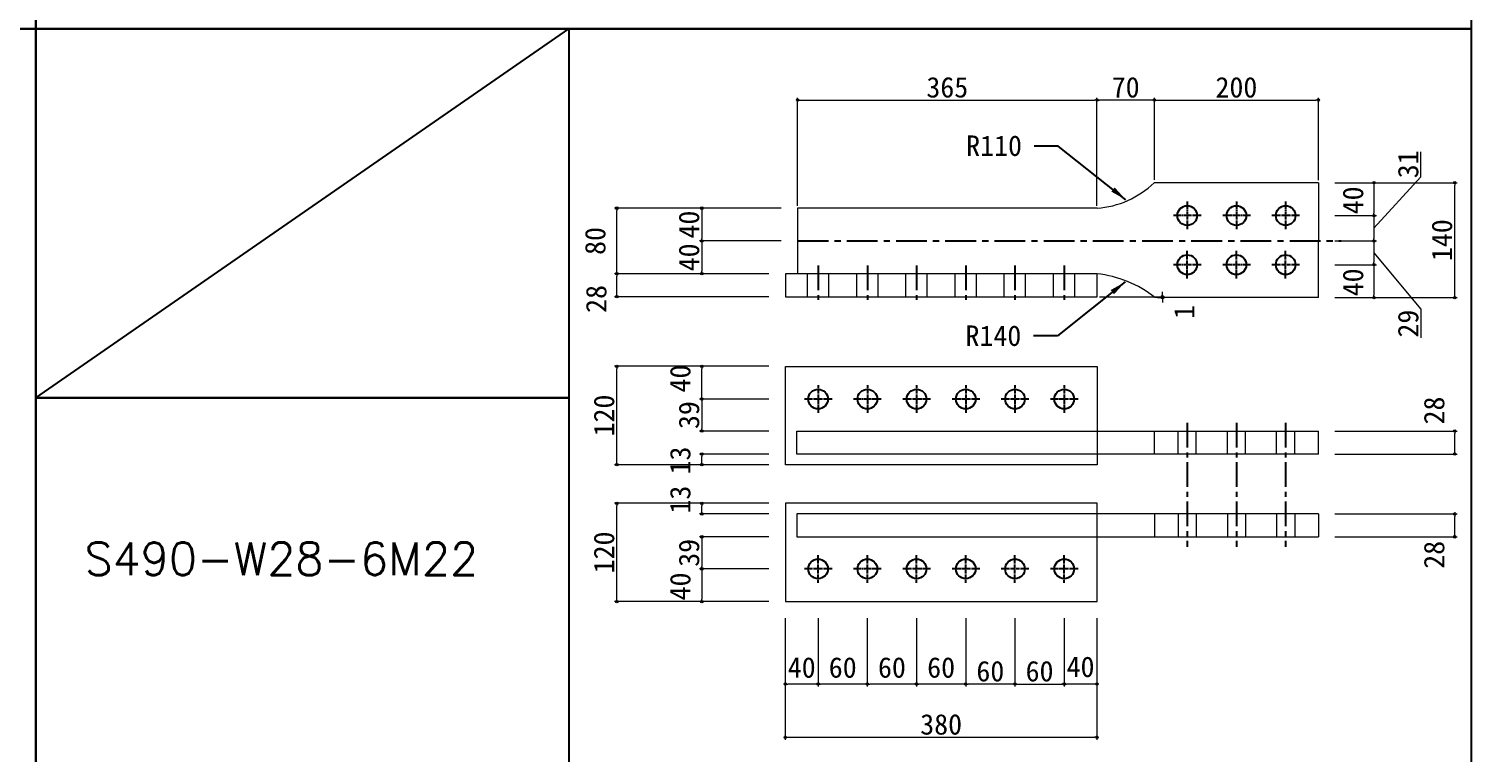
# Model space of a CAD drawing. Header units: millimetres. Extents: x 1734744 to 1747403, y -162396 to -155330.
# Drawn here: x 1744576 to 1746334, y -158574 to -157691 of the extents above; entities that cross this region are included whole.
import ezdxf

# ---------------------------------------------------------------- set-up
doc = ezdxf.new("R2010")
doc.units = ezdxf.units.MM
doc.header["$LTSCALE"] = 3
doc.linetypes.add('CENTER', pattern=[2, 1.25, -0.25, 0.25, -0.25])
doc.layers.get('DEFPOINTS').update_dxf_attribs({"color": 250})
doc.layers.add('01', color=7, linetype='Continuous')
doc.styles.add('KANJI', font='txt.shx', dxfattribs={"bigfont": 'extfont2.shx'})
doc.styles.get("Standard").update_dxf_attribs({"font": ''})
doc.styles.get('Standard').set_extended_font_data('MS Gothic')
doc.dimstyles.new('コピー ～ 一般寸法-小さめ', dxfattribs={"dimtxt": 25, "dimasz": 3, "dimexe": 3, "dimexo": 3, "dimgap": 3, "dimtad": 1, "dimtxsty": 'Standard', "dimblk": 'ORIGIN', "dimcen": 0, "dimclrd": 256, "dimclre": 256, "dimclrt": 256, "dimadec": 0, "dimazin": 0, "dimtfac": 1, "dimtmove": 1, "dimatfit": 2, "dimfxl": 0, "dimtolj": 2, "dimlwd": 5, "dimlwe": 5, "dimarcsym": 0})
doc.dimstyles.new('コピー(2) - Standard', dxfattribs={"dimtxt": 25, "dimasz": 20, "dimexe": 0.18, "dimexo": 0.0625, "dimgap": 15, "dimtad": 1, "dimdec": 0, "dimzin": 0, "dimdsep": 46, "dimtxsty": 'Standard', "dimblk": 'DOTSMALL', "dimcen": 0.09, "dimadec": 0, "dimazin": 0, "dimtfac": 1, "dimtdec": 0, "dimtofl": 0, "dimtmove": 0, "dimatfit": 3, "dimfxl": 0, "dimtolj": 1, "dimtzin": 0, "dimarcsym": 0})
doc.dimstyles.new('一般寸法-小さめ', dxfattribs={"dimtxt": 25, "dimasz": 3, "dimexe": 3, "dimexo": 3, "dimgap": 3, "dimtad": 1, "dimtxsty": 'Standard', "dimblk": 'ORIGIN', "dimcen": 0, "dimclrd": 256, "dimclre": 256, "dimclrt": 256, "dimadec": 0, "dimazin": 0, "dimtfac": 1, "dimtmove": 2, "dimatfit": 2, "dimfxl": 0, "dimtolj": 2, "dimlwd": 5, "dimlwe": 5, "dimarcsym": 0})

# ---------------------------------------------------------------- blocks, each defined once
blk = doc.blocks.new('_Origin')
at = {"color": 0, "linetype": 'ByBlock', "lineweight": -2}
blk.add_line((0, 0), (-1, 0), dxfattribs=at)
blk.add_circle((0, 0), 0.5, dxfattribs=at)
blk = doc.blocks.new('*D7882')
at = {"layer": '01', "color": 7, "lineweight": 5}
for p, q in [((1745478, -158102.5), (1745289.6, -158102.5)), ((1745292.6, -158219.5), (1745292.6, -158105.5)), ((1745478, -158222.5), (1745289.6, -158222.5))]:
    blk.add_line(p, q, dxfattribs=at)
at = {"layer": 'DEFPOINTS', "color": 0}
for p in [(1745292.6, -158102.5), (1745498, -158102.5), (1745498, -158222.5)]:
    blk.add_point(p, dxfattribs=at)
at = {"layer": '01', "color": 7, "lineweight": 5, "xscale": 3, "yscale": 3, "zscale": 3}
for p, rotation in [((1745292.6, -158102.5), 90), ((1745292.6, -158222.5), 270)]:
    blk.add_blockref('_Origin', p, dxfattribs=dict(at, rotation=rotation))
at = {"layer": '01', "color": 7, "insert": (1745277.1, -158162.5), "char_height": 25, "attachment_point": 5, "rotation": 90}
blk.add_mtext('\\A2;120', dxfattribs=at)
blk = doc.blocks.new('*D7598')
at = {"layer": '01', "color": 7, "lineweight": 5}
for p, q in [((1746168, -158282.5), (1746317.2, -158282.5)), ((1746314.2, -158307.5), (1746314.2, -158285.5)), ((1746168, -158310.5), (1746317.2, -158310.5))]:
    blk.add_line(p, q, dxfattribs=at)
at = {"layer": 'DEFPOINTS', "color": 0}
for p in [(1746148, -158282.5), (1746314.2, -158282.5), (1746148, -158310.5)]:
    blk.add_point(p, dxfattribs=at)
at = {"layer": '01', "color": 7, "lineweight": 5, "xscale": 3, "yscale": 3, "zscale": 3}
for p, rotation in [((1746314.2, -158282.5), 90), ((1746314.2, -158310.5), 270)]:
    blk.add_blockref('_Origin', p, dxfattribs=dict(at, rotation=rotation))
at = {"layer": '01', "color": 7, "insert": (1746289.2, -158332.4), "char_height": 25, "attachment_point": 5, "rotation": 90}
blk.add_mtext('\\A2;28', dxfattribs=at)
blk = doc.blocks.new('*D7883')
at = {"layer": '01', "color": 7, "lineweight": 5}
for p, q in [((1746168, -158181.5), (1746317.2, -158181.5)), ((1746314.2, -158206.5), (1746314.2, -158184.5)), ((1746168, -158209.5), (1746317.2, -158209.5))]:
    blk.add_line(p, q, dxfattribs=at)
at = {"layer": 'DEFPOINTS', "color": 0}
for p in [(1746148, -158181.5), (1746314.2, -158181.5), (1746148, -158209.5)]:
    blk.add_point(p, dxfattribs=at)
at = {"layer": '01', "color": 7, "lineweight": 5, "xscale": 3, "yscale": 3, "zscale": 3}
for p, rotation in [((1746314.2, -158181.5), 90), ((1746314.2, -158209.5), 270)]:
    blk.add_blockref('_Origin', p, dxfattribs=dict(at, rotation=rotation))
at = {"layer": '01', "color": 7, "insert": (1746289.2, -158156.4), "char_height": 25, "attachment_point": 5, "rotation": 90}
blk.add_mtext('\\A2;28', dxfattribs=at)
blk = doc.blocks.new('*D7599')
at = {"layer": '01', "color": 7, "lineweight": 5}
for p, q in [((1746168, -157878.6), (1746317.2, -157878.6)), ((1746314.2, -158015.6), (1746314.2, -157881.6)), ((1746168, -158018.6), (1746317.2, -158018.6))]:
    blk.add_line(p, q, dxfattribs=at)
at = {"layer": 'DEFPOINTS', "color": 0}
for p in [(1746148, -157878.6), (1746314.2, -157878.6), (1746148, -158018.6)]:
    blk.add_point(p, dxfattribs=at)
at = {"layer": '01', "color": 7, "lineweight": 5, "xscale": 3, "yscale": 3, "zscale": 3}
for p, rotation in [((1746314.2, -157878.6), 90), ((1746314.2, -158018.6), 270)]:
    blk.add_blockref('_Origin', p, dxfattribs=dict(at, rotation=rotation))
at = {"layer": '01', "color": 7, "insert": (1746298.7, -157948.6), "char_height": 25, "attachment_point": 5, "rotation": 90}
blk.add_mtext('\\A2;140', dxfattribs=at)
blk = doc.blocks.new('*D7600')
at = {"layer": '01', "color": 7, "lineweight": 5}
for p, q in [((1745478, -158102.5), (1745393.2, -158102.5)), ((1745396.2, -158139.5), (1745396.2, -158105.5)), ((1745478, -158142.5), (1745393.2, -158142.5))]:
    blk.add_line(p, q, dxfattribs=at)
at = {"layer": 'DEFPOINTS', "color": 0}
for p in [(1745396.2, -158102.5), (1745498, -158102.5), (1745498, -158142.5)]:
    blk.add_point(p, dxfattribs=at)
at = {"layer": '01', "color": 7, "lineweight": 5, "xscale": 3, "yscale": 3, "zscale": 3}
for p, rotation in [((1745396.2, -158102.5), 90), ((1745396.2, -158142.5), 270)]:
    blk.add_blockref('_Origin', p, dxfattribs=dict(at, rotation=rotation))
at = {"layer": '01', "color": 7, "insert": (1745370, -158117.4), "char_height": 25, "attachment_point": 5, "rotation": 90}
blk.add_mtext('\\A2;40', dxfattribs=at)
blk = doc.blocks.new('*D7601')
at = {"layer": '01', "color": 7, "lineweight": 5}
for p, q in [((1745478, -158209.5), (1745393.2, -158209.5)), ((1745396.2, -158219.5), (1745396.2, -158212.5)), ((1745478, -158222.5), (1745393.2, -158222.5))]:
    blk.add_line(p, q, dxfattribs=at)
at = {"layer": 'DEFPOINTS', "color": 0}
for p in [(1745396.2, -158209.5), (1745498, -158209.5), (1745498, -158222.5)]:
    blk.add_point(p, dxfattribs=at)
at = {"layer": '01', "color": 7, "lineweight": 5, "xscale": 3, "yscale": 3, "zscale": 3}
for p, rotation in [((1745396.2, -158209.5), 90), ((1745396.2, -158222.5), 270)]:
    blk.add_blockref('_Origin', p, dxfattribs=dict(at, rotation=rotation))
at = {"layer": '01', "color": 7, "insert": (1745370, -158217.4), "char_height": 25, "attachment_point": 5, "rotation": 90}
blk.add_mtext('\\A2;13', dxfattribs=at)
blk = doc.blocks.new('*D7602')
at = {"layer": '01', "color": 7, "lineweight": 5}
for p, q in [((1745493, -157909.6), (1745289.6, -157909.6)), ((1745292.6, -157986.6), (1745292.6, -157912.6)), ((1745478, -157989.6), (1745289.6, -157989.6))]:
    blk.add_line(p, q, dxfattribs=at)
at = {"layer": 'DEFPOINTS', "color": 0}
for p in [(1745292.6, -157909.6), (1745513, -157909.6), (1745498, -157989.6)]:
    blk.add_point(p, dxfattribs=at)
at = {"layer": '01', "color": 7, "lineweight": 5, "xscale": 3, "yscale": 3, "zscale": 3}
for p, rotation in [((1745292.6, -157909.6), 90), ((1745292.6, -157989.6), 270)]:
    blk.add_blockref('_Origin', p, dxfattribs=dict(at, rotation=rotation))
at = {"layer": '01', "color": 7, "insert": (1745266.4, -157949.6), "char_height": 25, "attachment_point": 5, "rotation": 90}
blk.add_mtext('\\A2;80', dxfattribs=at)
blk = doc.blocks.new('*D7884')
at = {"layer": '01', "color": 7, "lineweight": 5}
for p, q in [((1745478, -157989.6), (1745289.6, -157989.6)), ((1745292.6, -158014.6), (1745292.6, -157992.6)), ((1745478, -158017.6), (1745289.6, -158017.6))]:
    blk.add_line(p, q, dxfattribs=at)
at = {"layer": 'DEFPOINTS', "color": 0}
for p in [(1745292.6, -157989.6), (1745498, -157989.6), (1745498, -158017.6)]:
    blk.add_point(p, dxfattribs=at)
at = {"layer": '01', "color": 7, "lineweight": 5, "xscale": 3, "yscale": 3, "zscale": 3}
for p, rotation in [((1745292.6, -157989.6), 90), ((1745292.6, -158017.6), 270)]:
    blk.add_blockref('_Origin', p, dxfattribs=dict(at, rotation=rotation))
at = {"layer": '01', "color": 7, "insert": (1745267.6, -158020.3), "char_height": 25, "attachment_point": 5, "rotation": 90}
blk.add_mtext('\\A2;28', dxfattribs=at)
blk = doc.blocks.new('*D7603')
at = {"layer": '01', "color": 7, "lineweight": 5}
for p, q in [((1745513, -157906.6), (1745513, -157774.8)), ((1745878, -157906.6), (1745878, -157774.8)), ((1745516, -157777.8), (1745875, -157777.8))]:
    blk.add_line(p, q, dxfattribs=at)
at = {"layer": 'DEFPOINTS', "color": 0}
for p in [(1745878, -157777.8), (1745513, -157909.6), (1745878, -157909.6)]:
    blk.add_point(p, dxfattribs=at)
at = {"layer": '01', "color": 7, "lineweight": 5, "xscale": 3, "yscale": 3, "zscale": 3, "rotation": 180}
blk.add_blockref('_Origin', (1745513, -157777.8), dxfattribs=at)
at = {"layer": '01', "color": 7, "lineweight": 5, "xscale": 3, "yscale": 3, "zscale": 3}
blk.add_blockref('_Origin', (1745878, -157777.8), dxfattribs=at)
at = {"layer": '01', "color": 7, "insert": (1745695.5, -157762.3), "char_height": 25, "attachment_point": 5}
blk.add_mtext('\\A2;365', dxfattribs=at)
blk = doc.blocks.new('*D7604')
at = {"layer": '01', "color": 7, "lineweight": 5}
for p, q in [((1745878, -157906.6), (1745878, -157774.8)), ((1745948, -157875.1), (1745948, -157774.8)), ((1745945, -157777.8), (1745881, -157777.8))]:
    blk.add_line(p, q, dxfattribs=at)
at = {"layer": 'DEFPOINTS', "color": 0}
for p in [(1745878, -157777.8), (1745948, -157878.1), (1745878, -157909.6)]:
    blk.add_point(p, dxfattribs=at)
at = {"layer": '01', "color": 7, "lineweight": 5, "xscale": 3, "yscale": 3, "zscale": 3, "rotation": 180}
blk.add_blockref('_Origin', (1745878, -157777.8), dxfattribs=at)
at = {"layer": '01', "color": 7, "lineweight": 5, "xscale": 3, "yscale": 3, "zscale": 3}
blk.add_blockref('_Origin', (1745948, -157777.8), dxfattribs=at)
at = {"layer": '01', "color": 7, "insert": (1745913, -157762.3), "char_height": 25, "attachment_point": 5}
blk.add_mtext('\\A2;70', dxfattribs=at)
blk = doc.blocks.new('*D7885')
at = {"layer": '01', "color": 7, "lineweight": 5}
for p, q in [((1745948, -157875.1), (1745948, -157774.8)), ((1746148, -157875.6), (1746148, -157774.8)), ((1745951, -157777.8), (1746145, -157777.8))]:
    blk.add_line(p, q, dxfattribs=at)
at = {"layer": 'DEFPOINTS', "color": 0}
for p in [(1746148, -157777.8), (1745948, -157878.1), (1746148, -157878.6)]:
    blk.add_point(p, dxfattribs=at)
at = {"layer": '01', "color": 7, "lineweight": 5, "xscale": 3, "yscale": 3, "zscale": 3, "rotation": 180}
blk.add_blockref('_Origin', (1745948, -157777.8), dxfattribs=at)
at = {"layer": '01', "color": 7, "lineweight": 5, "xscale": 3, "yscale": 3, "zscale": 3}
blk.add_blockref('_Origin', (1746148, -157777.8), dxfattribs=at)
at = {"layer": '01', "color": 7, "insert": (1746048, -157762.3), "char_height": 25, "attachment_point": 5}
blk.add_mtext('\\A2;200', dxfattribs=at)
blk = doc.blocks.new('*D7605')
at = {"layer": '01', "color": 7, "lineweight": 5}
for p, q in [((1746168, -157878.6), (1746218.7, -157878.6)), ((1746215.7, -157881.6), (1746215.7, -157915.6)), ((1746168, -157918.6), (1746218.7, -157918.6))]:
    blk.add_line(p, q, dxfattribs=at)
at = {"layer": 'DEFPOINTS', "color": 0}
for p in [(1746148, -157878.6), (1746148, -157918.6), (1746215.7, -157918.6)]:
    blk.add_point(p, dxfattribs=at)
at = {"layer": '01', "color": 7, "lineweight": 5, "xscale": 3, "yscale": 3, "zscale": 3}
for p, rotation in [((1746215.7, -157878.6), 90), ((1746215.7, -157918.6), 270)]:
    blk.add_blockref('_Origin', p, dxfattribs=dict(at, rotation=rotation))
at = {"layer": '01', "color": 7, "insert": (1746190.3, -157900.1), "char_height": 25, "attachment_point": 5, "rotation": 90}
blk.add_mtext('\\A2;40', dxfattribs=at)
blk = doc.blocks.new('*D7606')
at = {"layer": '01', "color": 7, "lineweight": 5}
for p, q in [((1746273, -157871.5), (1746273, -157840.7)), ((1746215.7, -157934.1), (1746273, -157871.5)), ((1746168, -157918.6), (1746218.7, -157918.6)), ((1746215.7, -157921.6), (1746215.7, -157946.6)), ((1746168, -157949.6), (1746218.7, -157949.6))]:
    blk.add_line(p, q, dxfattribs=at)
at = {"layer": 'DEFPOINTS', "color": 0}
for p in [(1746148, -157918.6), (1746148, -157949.6), (1746215.7, -157949.6)]:
    blk.add_point(p, dxfattribs=at)
at = {"layer": '01', "color": 7, "lineweight": 5, "xscale": 3, "yscale": 3, "zscale": 3}
for p, rotation in [((1746215.7, -157918.6), 90), ((1746215.7, -157949.6), 270)]:
    blk.add_blockref('_Origin', p, dxfattribs=dict(at, rotation=rotation))
at = {"layer": '01', "color": 7, "insert": (1746257.5, -157856.1), "char_height": 25, "attachment_point": 5, "rotation": 90}
blk.add_mtext('\\A2;31', dxfattribs=at)
blk = doc.blocks.new('*D7607')
at = {"layer": '01', "color": 7, "lineweight": 5}
for p, q in [((1746168, -157949.6), (1746218.7, -157949.6)), ((1746215.7, -157952.6), (1746215.7, -157975.6)), ((1746215.7, -157964.1), (1746273, -158032.9)), ((1746168, -157978.6), (1746218.7, -157978.6)), ((1746273, -158032.9), (1746273, -158067.9))]:
    blk.add_line(p, q, dxfattribs=at)
at = {"layer": 'DEFPOINTS', "color": 0}
for p in [(1746148, -157949.6), (1746148, -157978.6), (1746215.7, -157978.6)]:
    blk.add_point(p, dxfattribs=at)
at = {"layer": '01', "color": 7, "lineweight": 5, "xscale": 3, "yscale": 3, "zscale": 3}
for p, rotation in [((1746215.7, -157949.6), 90), ((1746215.7, -157978.6), 270)]:
    blk.add_blockref('_Origin', p, dxfattribs=dict(at, rotation=rotation))
at = {"layer": '01', "color": 7, "insert": (1746257.5, -158050.4), "char_height": 25, "attachment_point": 5, "rotation": 90}
blk.add_mtext('\\A2;29', dxfattribs=at)
blk = doc.blocks.new('*D7608')
at = {"layer": '01', "color": 7, "lineweight": 5}
for p, q in [((1746168, -157978.6), (1746218.7, -157978.6)), ((1746215.7, -157981.6), (1746215.7, -158015.6)), ((1746168, -158018.6), (1746218.7, -158018.6))]:
    blk.add_line(p, q, dxfattribs=at)
at = {"layer": 'DEFPOINTS', "color": 0}
for p in [(1746148, -157978.6), (1746148, -158018.6), (1746215.7, -158018.6)]:
    blk.add_point(p, dxfattribs=at)
at = {"layer": '01', "color": 7, "lineweight": 5, "xscale": 3, "yscale": 3, "zscale": 3}
for p, rotation in [((1746215.7, -157978.6), 90), ((1746215.7, -158018.6), 270)]:
    blk.add_blockref('_Origin', p, dxfattribs=dict(at, rotation=rotation))
at = {"layer": '01', "color": 7, "insert": (1746190.3, -158000.1), "char_height": 25, "attachment_point": 5, "rotation": 90}
blk.add_mtext('\\A2;40', dxfattribs=at)
blk = doc.blocks.new('*D7886')
at = {"layer": '01', "color": 7, "lineweight": 5}
for p, q in [((1745478, -158269.5), (1745289.6, -158269.5)), ((1745292.6, -158386.5), (1745292.6, -158272.5)), ((1745478, -158389.5), (1745289.6, -158389.5))]:
    blk.add_line(p, q, dxfattribs=at)
at = {"layer": 'DEFPOINTS', "color": 0}
for p in [(1745292.6, -158269.5), (1745498, -158269.5), (1745498, -158389.5)]:
    blk.add_point(p, dxfattribs=at)
at = {"layer": '01', "color": 7, "lineweight": 5, "xscale": 3, "yscale": 3, "zscale": 3}
for p, rotation in [((1745292.6, -158269.5), 90), ((1745292.6, -158389.5), 270)]:
    blk.add_blockref('_Origin', p, dxfattribs=dict(at, rotation=rotation))
at = {"layer": '01', "color": 7, "insert": (1745277.1, -158329.5), "char_height": 25, "attachment_point": 5, "rotation": 90}
blk.add_mtext('\\A2;120', dxfattribs=at)
blk = doc.blocks.new('*D7609')
at = {"layer": '01', "color": 7, "lineweight": 5}
for p, q in [((1745478, -158269.5), (1745393.2, -158269.5)), ((1745478, -158282.5), (1745393.2, -158282.5)), ((1745396.2, -158279.5), (1745396.2, -158272.5))]:
    blk.add_line(p, q, dxfattribs=at)
at = {"layer": 'DEFPOINTS', "color": 0}
for p in [(1745396.2, -158269.5), (1745498, -158269.5), (1745498, -158282.5)]:
    blk.add_point(p, dxfattribs=at)
at = {"layer": '01', "color": 7, "lineweight": 5, "xscale": 3, "yscale": 3, "zscale": 3}
for p, rotation in [((1745396.2, -158269.5), 90), ((1745396.2, -158282.5), 270)]:
    blk.add_blockref('_Origin', p, dxfattribs=dict(at, rotation=rotation))
at = {"layer": '01', "color": 7, "insert": (1745370, -158265.1), "char_height": 25, "attachment_point": 5, "rotation": 90}
blk.add_mtext('\\A2;13', dxfattribs=at)
blk = doc.blocks.new('*D7610')
at = {"layer": '01', "color": 7, "lineweight": 5}
for p, q in [((1745478, -158349.5), (1745393.2, -158349.5)), ((1745396.2, -158352.5), (1745396.2, -158386.5)), ((1745478, -158389.5), (1745393.2, -158389.5))]:
    blk.add_line(p, q, dxfattribs=at)
at = {"layer": 'DEFPOINTS', "color": 0}
for p in [(1745498, -158349.5), (1745396.2, -158389.5), (1745498, -158389.5)]:
    blk.add_point(p, dxfattribs=at)
at = {"layer": '01', "color": 7, "lineweight": 5, "xscale": 3, "yscale": 3, "zscale": 3}
for p, rotation in [((1745396.2, -158349.5), 90), ((1745396.2, -158389.5), 270)]:
    blk.add_blockref('_Origin', p, dxfattribs=dict(at, rotation=rotation))
at = {"layer": '01', "color": 7, "insert": (1745370, -158371), "char_height": 25, "attachment_point": 5, "rotation": 90}
blk.add_mtext('\\A2;40', dxfattribs=at)
blk = doc.blocks.new('*D7887')
at = {"layer": '01', "color": 7, "lineweight": 5}
for p, q in [((1745498, -158409.5), (1745498, -158557.9)), ((1745878, -158409.5), (1745878, -158557.9)), ((1745501, -158554.9), (1745875, -158554.9))]:
    blk.add_line(p, q, dxfattribs=at)
at = {"layer": 'DEFPOINTS', "color": 0}
for p in [(1745498, -158389.5), (1745878, -158389.5), (1745878, -158554.9)]:
    blk.add_point(p, dxfattribs=at)
at = {"layer": '01', "color": 7, "lineweight": 5, "xscale": 3, "yscale": 3, "zscale": 3, "rotation": 180}
blk.add_blockref('_Origin', (1745498, -158554.9), dxfattribs=at)
at = {"layer": '01', "color": 7, "lineweight": 5, "xscale": 3, "yscale": 3, "zscale": 3}
blk.add_blockref('_Origin', (1745878, -158554.9), dxfattribs=at)
at = {"layer": '01', "color": 7, "insert": (1745688, -158539.4), "char_height": 25, "attachment_point": 5}
blk.add_mtext('\\A2;380', dxfattribs=at)
blk = doc.blocks.new('*D7611')
at = {"layer": '01', "color": 7, "lineweight": 5}
for p, q in [((1745598, -158409.5), (1745598, -158493)), ((1745658, -158409.5), (1745658, -158493)), ((1745655, -158490), (1745601, -158490))]:
    blk.add_line(p, q, dxfattribs=at)
at = {"layer": 'DEFPOINTS', "color": 0}
for p in [(1745598, -158389.5), (1745658, -158389.5), (1745598, -158490)]:
    blk.add_point(p, dxfattribs=at)
at = {"layer": '01', "color": 7, "lineweight": 5, "xscale": 3, "yscale": 3, "zscale": 3, "rotation": 180}
blk.add_blockref('_Origin', (1745598, -158490), dxfattribs=at)
at = {"layer": '01', "color": 7, "lineweight": 5, "xscale": 3, "yscale": 3, "zscale": 3}
blk.add_blockref('_Origin', (1745658, -158490), dxfattribs=at)
at = {"layer": '01', "color": 7, "insert": (1745628, -158470), "char_height": 25, "attachment_point": 5}
blk.add_mtext('\\A2;60', dxfattribs=at)
blk = doc.blocks.new('*D7612')
at = {"layer": '01', "color": 7, "lineweight": 5}
for p, q in [((1745498, -158409.5), (1745498, -158493)), ((1745538, -158409.5), (1745538, -158493)), ((1745535, -158490), (1745501, -158490))]:
    blk.add_line(p, q, dxfattribs=at)
at = {"layer": 'DEFPOINTS', "color": 0}
for p in [(1745498, -158389.5), (1745538, -158389.5), (1745498, -158490)]:
    blk.add_point(p, dxfattribs=at)
at = {"layer": '01', "color": 7, "lineweight": 5, "xscale": 3, "yscale": 3, "zscale": 3, "rotation": 180}
blk.add_blockref('_Origin', (1745498, -158490), dxfattribs=at)
at = {"layer": '01', "color": 7, "lineweight": 5, "xscale": 3, "yscale": 3, "zscale": 3}
blk.add_blockref('_Origin', (1745538, -158490), dxfattribs=at)
at = {"layer": '01', "color": 7, "insert": (1745518, -158470), "char_height": 25, "attachment_point": 5}
blk.add_mtext('\\A2;40', dxfattribs=at)
blk = doc.blocks.new('*D7613')
at = {"layer": '01', "color": 7, "lineweight": 5}
for p, q in [((1745718, -158409.5), (1745718, -158493)), ((1745778, -158409.5), (1745778, -158493)), ((1745775, -158490), (1745721, -158490))]:
    blk.add_line(p, q, dxfattribs=at)
at = {"layer": 'DEFPOINTS', "color": 0}
for p in [(1745718, -158389.5), (1745778, -158389.5), (1745718, -158490)]:
    blk.add_point(p, dxfattribs=at)
at = {"layer": '01', "color": 7, "lineweight": 5, "xscale": 3, "yscale": 3, "zscale": 3, "rotation": 180}
blk.add_blockref('_Origin', (1745718, -158490), dxfattribs=at)
at = {"layer": '01', "color": 7, "lineweight": 5, "xscale": 3, "yscale": 3, "zscale": 3}
blk.add_blockref('_Origin', (1745778, -158490), dxfattribs=at)
at = {"layer": '01', "color": 7, "insert": (1745748, -158474.5), "char_height": 25, "attachment_point": 5}
blk.add_mtext('\\A2;60', dxfattribs=at)
blk = doc.blocks.new('*D7614')
at = {"layer": '01', "color": 7, "lineweight": 5}
for p, q in [((1745778, -158409.5), (1745778, -158493)), ((1745838, -158409.5), (1745838, -158493)), ((1745781, -158490), (1745835, -158490))]:
    blk.add_line(p, q, dxfattribs=at)
at = {"layer": 'DEFPOINTS', "color": 0}
for p in [(1745778, -158389.5), (1745838, -158389.5), (1745838, -158490)]:
    blk.add_point(p, dxfattribs=at)
at = {"layer": '01', "color": 7, "lineweight": 5, "xscale": 3, "yscale": 3, "zscale": 3, "rotation": 180}
blk.add_blockref('_Origin', (1745778, -158490), dxfattribs=at)
at = {"layer": '01', "color": 7, "lineweight": 5, "xscale": 3, "yscale": 3, "zscale": 3}
blk.add_blockref('_Origin', (1745838, -158490), dxfattribs=at)
at = {"layer": '01', "color": 7, "insert": (1745808, -158474.5), "char_height": 25, "attachment_point": 5}
blk.add_mtext('\\A2;60', dxfattribs=at)
blk = doc.blocks.new('*D7615')
at = {"layer": '01', "color": 7, "lineweight": 5}
for p, q in [((1745838, -158409.5), (1745838, -158493)), ((1745878, -158409.5), (1745878, -158493)), ((1745875, -158490), (1745841, -158490))]:
    blk.add_line(p, q, dxfattribs=at)
at = {"layer": 'DEFPOINTS', "color": 0}
for p in [(1745838, -158389.5), (1745878, -158389.5), (1745838, -158490)]:
    blk.add_point(p, dxfattribs=at)
at = {"layer": '01', "color": 7, "lineweight": 5, "xscale": 3, "yscale": 3, "zscale": 3, "rotation": 180}
blk.add_blockref('_Origin', (1745838, -158490), dxfattribs=at)
at = {"layer": '01', "color": 7, "lineweight": 5, "xscale": 3, "yscale": 3, "zscale": 3}
blk.add_blockref('_Origin', (1745878, -158490), dxfattribs=at)
at = {"layer": '01', "color": 7, "insert": (1745858, -158469.2), "char_height": 25, "attachment_point": 5}
blk.add_mtext('\\A2;40', dxfattribs=at)
blk = doc.blocks.new('_DotSmall')
at = {"color": 0, "linetype": 'ByBlock', "const_width": 0.5}
blk.add_lwpolyline([(-0.0625, 0, 1), (0.0625, 0, 1)], format="xyb", close=True, dxfattribs=at)
blk = doc.blocks.new('*D7888')
at = {"layer": '01', "color": 7, "lineweight": 5}
for p, q in [((1745881, -158017.6), (1745960.7, -158017.6)), ((1745951.7, -158018.6), (1745960.7, -158018.6)), ((1745957.7, -158014.6), (1745957.7, -158011.6)), ((1745957.7, -158017.6), (1745957.7, -158018.6)), ((1745957.7, -158021.6), (1745957.7, -158024.6))]:
    blk.add_line(p, q, dxfattribs=at)
at = {"layer": 'DEFPOINTS', "color": 0}
for p in [(1745878, -158017.6), (1745948.7, -158018.6), (1745957.7, -158018.6)]:
    blk.add_point(p, dxfattribs=at)
at = {"layer": '01', "color": 7, "lineweight": 5, "xscale": 3, "yscale": 3, "zscale": 3}
for p, rotation in [((1745957.7, -158017.6), 270), ((1745957.7, -158018.6), 90)]:
    blk.add_blockref('_Origin', p, dxfattribs=dict(at, rotation=rotation))
at = {"layer": '01', "color": 7, "insert": (1745984.4, -158036.1), "char_height": 25, "attachment_point": 5, "rotation": 90}
blk.add_mtext('\\A2;1', dxfattribs=at)
blk = doc.blocks.new('*D7616')
at = {"layer": '01', "color": 7, "lineweight": 5}
for p, q in [((1745478, -158142.5), (1745393.2, -158142.5)), ((1745396.2, -158145.5), (1745396.2, -158178.5)), ((1745478, -158181.5), (1745393.2, -158181.5))]:
    blk.add_line(p, q, dxfattribs=at)
at = {"layer": 'DEFPOINTS', "color": 0}
for p in [(1745498, -158142.5), (1745396.2, -158181.5), (1745498, -158181.5)]:
    blk.add_point(p, dxfattribs=at)
at = {"layer": '01', "color": 7, "lineweight": 5, "xscale": 3, "yscale": 3, "zscale": 3}
for p, rotation in [((1745396.2, -158142.5), 90), ((1745396.2, -158181.5), 270)]:
    blk.add_blockref('_Origin', p, dxfattribs=dict(at, rotation=rotation))
at = {"layer": '01', "color": 7, "insert": (1745380.7, -158162), "char_height": 25, "attachment_point": 5, "rotation": 90}
blk.add_mtext('\\A2;39', dxfattribs=at)
blk = doc.blocks.new('*D7617')
at = {"layer": '01', "color": 7, "lineweight": 5}
for p, q in [((1745478, -158310.5), (1745393.2, -158310.5)), ((1745396.2, -158313.5), (1745396.2, -158346.5)), ((1745478, -158349.5), (1745393.2, -158349.5))]:
    blk.add_line(p, q, dxfattribs=at)
at = {"layer": 'DEFPOINTS', "color": 0}
for p in [(1745498, -158310.5), (1745396.2, -158349.5), (1745498, -158349.5)]:
    blk.add_point(p, dxfattribs=at)
at = {"layer": '01', "color": 7, "lineweight": 5, "xscale": 3, "yscale": 3, "zscale": 3}
for p, rotation in [((1745396.2, -158310.5), 90), ((1745396.2, -158349.5), 270)]:
    blk.add_blockref('_Origin', p, dxfattribs=dict(at, rotation=rotation))
at = {"layer": '01', "color": 7, "insert": (1745380.7, -158330), "char_height": 25, "attachment_point": 5, "rotation": 90}
blk.add_mtext('\\A2;39', dxfattribs=at)
blk = doc.blocks.new('*D7557')
at = {"layer": '01', "color": 7, "lineweight": 5}
for p, q in [((1745538, -158409.5), (1745538, -158493)), ((1745598, -158409.5), (1745598, -158493)), ((1745595, -158490), (1745541, -158490))]:
    blk.add_line(p, q, dxfattribs=at)
at = {"layer": 'DEFPOINTS', "color": 0}
for p in [(1745538, -158389.5), (1745598, -158389.5), (1745538, -158490)]:
    blk.add_point(p, dxfattribs=at)
at = {"layer": '01', "color": 7, "lineweight": 5, "xscale": 3, "yscale": 3, "zscale": 3, "rotation": 180}
blk.add_blockref('_Origin', (1745538, -158490), dxfattribs=at)
at = {"layer": '01', "color": 7, "lineweight": 5, "xscale": 3, "yscale": 3, "zscale": 3}
blk.add_blockref('_Origin', (1745598, -158490), dxfattribs=at)
at = {"layer": '01', "color": 7, "insert": (1745568, -158470), "char_height": 25, "attachment_point": 5}
blk.add_mtext('\\A2;60', dxfattribs=at)
blk = doc.blocks.new('*D7558')
at = {"layer": '01', "color": 7, "lineweight": 5}
for p, q in [((1745658, -158409.5), (1745658, -158493)), ((1745718, -158409.5), (1745718, -158493)), ((1745715, -158490), (1745661, -158490))]:
    blk.add_line(p, q, dxfattribs=at)
at = {"layer": 'DEFPOINTS', "color": 0}
for p in [(1745658, -158389.5), (1745718, -158389.5), (1745658, -158490)]:
    blk.add_point(p, dxfattribs=at)
at = {"layer": '01', "color": 7, "lineweight": 5, "xscale": 3, "yscale": 3, "zscale": 3, "rotation": 180}
blk.add_blockref('_Origin', (1745658, -158490), dxfattribs=at)
at = {"layer": '01', "color": 7, "lineweight": 5, "xscale": 3, "yscale": 3, "zscale": 3}
blk.add_blockref('_Origin', (1745718, -158490), dxfattribs=at)
at = {"layer": '01', "color": 7, "insert": (1745688, -158470), "char_height": 25, "attachment_point": 5}
blk.add_mtext('\\A2;60', dxfattribs=at)
blk = doc.blocks.new('*D7860')
at = {"layer": '01', "color": 7, "lineweight": 5}
for p, q in [((1745493, -157909.6), (1745393.2, -157909.6)), ((1745396.2, -157912.6), (1745396.2, -157946.6)), ((1745493, -157949.6), (1745393.2, -157949.6))]:
    blk.add_line(p, q, dxfattribs=at)
at = {"layer": 'DEFPOINTS', "color": 0}
for p in [(1745513, -157909.6), (1745396.2, -157949.6), (1745513, -157949.6)]:
    blk.add_point(p, dxfattribs=at)
at = {"layer": '01', "color": 7, "lineweight": 5, "xscale": 3, "yscale": 3, "zscale": 3}
for p, rotation in [((1745396.2, -157909.6), 90), ((1745396.2, -157949.6), 270)]:
    blk.add_blockref('_Origin', p, dxfattribs=dict(at, rotation=rotation))
at = {"layer": '01', "color": 7, "insert": (1745380.7, -157929.6), "char_height": 25, "attachment_point": 5, "rotation": 90}
blk.add_mtext('\\A2;40', dxfattribs=at)
blk = doc.blocks.new('*D7861')
at = {"layer": '01', "color": 7, "lineweight": 5}
for p, q in [((1745493, -157949.6), (1745393.2, -157949.6)), ((1745396.2, -157952.6), (1745396.2, -157986.6)), ((1745478, -157989.6), (1745393.2, -157989.6))]:
    blk.add_line(p, q, dxfattribs=at)
at = {"layer": 'DEFPOINTS', "color": 0}
for p in [(1745513, -157949.6), (1745396.2, -157989.6), (1745498, -157989.6)]:
    blk.add_point(p, dxfattribs=at)
at = {"layer": '01', "color": 7, "lineweight": 5, "xscale": 3, "yscale": 3, "zscale": 3}
for p, rotation in [((1745396.2, -157949.6), 90), ((1745396.2, -157989.6), 270)]:
    blk.add_blockref('_Origin', p, dxfattribs=dict(at, rotation=rotation))
at = {"layer": '01', "color": 7, "insert": (1745380.7, -157969.6), "char_height": 25, "attachment_point": 5, "rotation": 90}
blk.add_mtext('\\A2;40', dxfattribs=at)

msp = doc.modelspace()

# ---------------------------------------------------------------- linework, layer by layer
at = {"layer": '01', "color": 7, "ltscale": 2}
msp.add_line((1744584.215, -158140.838), (1745234.215, -157690.838), dxfattribs=at)
at = {"layer": '01', "color": 7, "lineweight": 18}
for p, q in [((1746148.042, -157878.569), (1745947.532, -157878.569)), ((1746148.042, -157878.569), (1746148.042, -157948.569)), ((1745878.042, -157909.569), (1745513.042, -157909.569)), ((1745513.042, -157909.569), (1745513.042, -157989.569)), ((1746148.042, -158018.569), (1746148.042, -157948.569)), ((1745498.042, -157989.569), (1745498.042, -158017.569)), ((1745878.042, -157989.569), (1745498.042, -157989.569)), ((1745525.042, -158017.569), (1745525.042, -157989.569)), ((1745551.042, -158017.569), (1745551.042, -157989.569)), ((1745585.042, -158017.569), (1745585.042, -157989.569)), ((1745611.042, -158017.569), (1745611.042, -157989.569)), ((1745645.042, -158017.569), (1745645.042, -157989.569)), ((1745671.042, -158017.569), (1745671.042, -157989.569)), ((1745705.042, -158017.569), (1745705.042, -157989.569)), ((1745731.042, -158017.569), (1745731.042, -157989.569)), ((1745765.042, -158017.569), (1745765.042, -157989.569)), ((1745791.042, -158017.569), (1745791.042, -157989.569)), ((1745825.042, -158017.569), (1745825.042, -157989.569)), ((1745851.042, -158017.569), (1745851.042, -157989.569)), ((1745878.042, -158017.569), (1745878.042, -157989.569)), ((1745498.042, -158017.569), (1745878.042, -158017.569)), ((1746148.042, -158018.569), (1745948.682, -158018.569)), ((1745498.042, -158222.525), (1745498.042, -158102.525)), ((1745498.042, -158102.525), (1745878.042, -158102.525)), ((1745878.042, -158102.525), (1745878.042, -158222.525)), ((1745512.042, -158209.525), (1745512.042, -158181.525)), ((1745512.042, -158181.525), (1746148.042, -158181.525)), ((1745948.042, -158209.525), (1745948.042, -158181.525)), ((1745977.042, -158209.525), (1745977.042, -158181.525)), ((1745999.042, -158209.525), (1745999.042, -158181.525)), ((1746037.042, -158209.525), (1746037.042, -158181.525)), ((1746059.042, -158209.525), (1746059.042, -158181.525)), ((1746097.042, -158209.525), (1746097.042, -158181.525)), ((1746119.042, -158209.525), (1746119.042, -158181.525)), ((1746148.042, -158209.525), (1746148.042, -158181.525)), ((1746148.042, -158209.525), (1745512.042, -158209.525)), ((1745878.042, -158222.525), (1745498.042, -158222.525)), ((1745498.042, -158269.525), (1745498.042, -158389.525)), ((1745878.042, -158269.525), (1745498.042, -158269.525)), ((1745512.042, -158282.525), (1745512.042, -158310.525)), ((1746148.042, -158282.525), (1745512.042, -158282.525)), ((1745878.042, -158389.525), (1745878.042, -158269.525)), ((1745948.042, -158282.525), (1745948.042, -158310.525)), ((1745977.042, -158282.525), (1745977.042, -158310.525)), ((1745999.042, -158282.525), (1745999.042, -158310.525)), ((1746037.042, -158282.525), (1746037.042, -158310.525)), ((1746059.042, -158282.525), (1746059.042, -158310.525)), ((1746097.042, -158282.525), (1746097.042, -158310.525)), ((1746119.042, -158282.525), (1746119.042, -158310.525)), ((1746148.042, -158282.525), (1746148.042, -158310.525)), ((1745512.042, -158310.525), (1746148.042, -158310.525)), ((1745498.042, -158389.525), (1745878.042, -158389.525))]:
    msp.add_line(p, q, dxfattribs=at)
at = {"layer": '01', "color": 7, "linetype": 'CENTER'}
for p, q in [((1745988.042, -157901.569), (1745988.042, -157935.569)), ((1746048.042, -157901.569), (1746048.042, -157935.569)), ((1746108.042, -157901.569), (1746108.042, -157935.569)), ((1746005.042, -157918.569), (1745971.042, -157918.569)), ((1746065.042, -157918.569), (1746031.042, -157918.569)), ((1746125.042, -157918.569), (1746091.042, -157918.569)), ((1745988.042, -157995.569), (1745988.042, -157961.569)), ((1746048.042, -157995.569), (1746048.042, -157961.569)), ((1746108.042, -157995.569), (1746108.042, -157961.569)), ((1746005.042, -157978.569), (1745971.042, -157978.569)), ((1746065.042, -157978.569), (1746031.042, -157978.569)), ((1746125.042, -157978.569), (1746091.042, -157978.569)), ((1745538.042, -158125.525), (1745538.042, -158159.525)), ((1745598.042, -158125.525), (1745598.042, -158159.525)), ((1745658.042, -158125.525), (1745658.042, -158159.525)), ((1745718.042, -158125.525), (1745718.042, -158159.525)), ((1745778.042, -158125.525), (1745778.042, -158159.525)), ((1745838.042, -158125.525), (1745838.042, -158159.525)), ((1745555.042, -158142.525), (1745521.042, -158142.525)), ((1745615.042, -158142.525), (1745581.042, -158142.525)), ((1745675.042, -158142.525), (1745641.042, -158142.525)), ((1745735.042, -158142.525), (1745701.042, -158142.525)), ((1745795.042, -158142.525), (1745761.042, -158142.525)), ((1745855.042, -158142.525), (1745821.042, -158142.525)), ((1745538.042, -158366.525), (1745538.042, -158332.525)), ((1745598.042, -158366.525), (1745598.042, -158332.525)), ((1745658.042, -158366.525), (1745658.042, -158332.525)), ((1745718.042, -158366.525), (1745718.042, -158332.525)), ((1745778.042, -158366.525), (1745778.042, -158332.525)), ((1745838.042, -158366.525), (1745838.042, -158332.525)), ((1745555.042, -158349.525), (1745521.042, -158349.525)), ((1745615.042, -158349.525), (1745581.042, -158349.525)), ((1745675.042, -158349.525), (1745641.042, -158349.525)), ((1745735.042, -158349.525), (1745701.042, -158349.525)), ((1745795.042, -158349.525), (1745761.042, -158349.525)), ((1745855.042, -158349.525), (1745821.042, -158349.525))]:
    msp.add_line(p, q, dxfattribs=at)
at = {"layer": '01', "color": 7, "linetype": 'CENTER', "ltscale": 10}
msp.add_line((1745513.042, -157949.569), (1746175.695, -157949.569), dxfattribs=at)
at = {"layer": '01', "color": 7, "linetype": 'CENTER', "ltscale": 8}
for p, q in [((1745538.042, -157979.569), (1745538.042, -158027.569)), ((1745598.042, -157979.569), (1745598.042, -158027.569)), ((1745658.042, -157979.569), (1745658.042, -158027.569)), ((1745718.042, -157979.569), (1745718.042, -158027.569)), ((1745778.042, -157979.569), (1745778.042, -158027.569)), ((1745838.042, -157979.569), (1745838.042, -158027.569)), ((1745988.042, -158171.525), (1745988.042, -158322.525)), ((1746048.042, -158171.525), (1746048.042, -158322.525)), ((1746108.042, -158171.525), (1746108.042, -158322.525))]:
    msp.add_line(p, q, dxfattribs=at)
at = {"layer": '01', "color": 7, "ltscale": 2}
for points in [[(1742834.215, -156790.837), (1744584.215, -156790.837), (1744584.215, -157690.838), (1742834.215, -157690.838)], [(1744584.215, -156790.837), (1746334.215, -156790.837), (1746334.215, -157690.838), (1744584.215, -157690.838)], [(1742834.215, -157690.838), (1744584.215, -157690.838), (1744584.215, -158590.838), (1742834.215, -158590.838)], [(1744584.215, -157690.838), (1746334.215, -157690.838), (1746334.215, -158590.838), (1744584.215, -158590.838)], [(1744584.215, -157690.838), (1745234.215, -157690.838), (1745234.215, -158140.838), (1744584.215, -158140.838)], [(1744584.215, -158140.838), (1745234.215, -158140.838), (1745234.215, -158590.838), (1744584.215, -158590.838)]]:
    msp.add_lwpolyline(points, close=True, dxfattribs=at)
at = {"layer": '01', "color": 7}
for centre in [(1745988.042, -157918.569), (1746048.042, -157918.569), (1746108.042, -157918.569), (1745988.042, -157978.569), (1746048.042, -157978.569), (1746108.042, -157978.569), (1745538.042, -158142.525), (1745598.042, -158142.525), (1745658.042, -158142.525), (1745718.042, -158142.525), (1745778.042, -158142.525), (1745838.042, -158142.525), (1745538.042, -158349.525), (1745598.042, -158349.525), (1745658.042, -158349.525), (1745718.042, -158349.525), (1745778.042, -158349.525), (1745838.042, -158349.525)]:
    msp.add_circle(centre, 12, dxfattribs=at)
at = {"layer": '01', "color": 7, "lineweight": 18}
for centre, radius, start, end in [((1745870.738, -157799.811), 110, 273.806865, 314.276811), ((1745862.209, -158128.67), 140, 51.854237, 83.50655)]:
    msp.add_arc(centre, radius, start, end, dxfattribs=at)

# ---------------------------------------------------------------- texts
at = {"layer": '01', "color": 7, "char_height": 25, "width": 98.97993}
for s, insert, attachment_point in [('\\A1;R110', (1745786.553, -157846.296), 9), ('R140', (1745785.73, -158052.641), 3)]:
    msp.add_mtext(s, dxfattribs=dict(at, insert=insert, attachment_point=attachment_point))
at = {"layer": '01', "color": 7, "insert": (1744643.545, -158317.234), "char_height": 40, "width": 536.58382, "attachment_point": 1, "style": 'KANJI'}
msp.add_mtext('S490-W28-6M22', dxfattribs=at)

# ---------------------------------------------------------------- dimensions: what is measured, and where the dimension line sits
at = {"layer": '01', "color": 7}
for base, p1, p2, override, picture, middle in [((1745878.042, -157777.774), (1745513.042, -157909.569), (1745878.042, -157909.569), {"dimtxt": 25, "dimclrd": 7, "dimclre": 7, "dimclrt": 7}, '*D7603', (1745695.542, -157762.274)), ((1745878.042, -157777.774), (1745948.042, -157878.069), (1745878.042, -157909.569), {"dimtxt": 25, "dimclrd": 7, "dimclre": 7, "dimclrt": 7}, '*D7604', (1745913.042, -157762.274)), ((1746148.042, -157777.774), (1745948.042, -157878.069), (1746148.042, -157878.569), {"dimtxt": 25, "dimclrd": 7, "dimclre": 7, "dimclrt": 7}, '*D7885', (1746048.042, -157762.274)), ((1745878.042, -158554.882), (1745498.042, -158389.525), (1745878.042, -158389.525), {"dimexo": 20, "dimclrd": 7, "dimclre": 7, "dimclrt": 7}, '*D7887', (1745688.042, -158539.382)), ((1745718.042, -158490.005), (1745778.042, -158389.525), (1745718.042, -158389.525), {"dimexo": 20, "dimclrd": 7, "dimclre": 7, "dimclrt": 7}, '*D7613', (1745748.042, -158474.505)), ((1745838.042, -158490.005), (1745778.042, -158389.525), (1745838.042, -158389.525), {"dimexo": 20, "dimclrd": 7, "dimclre": 7, "dimclrt": 7}, '*D7614', (1745808.042, -158474.505))]:
    dim = msp.add_linear_dim(base=base, p1=p1, p2=p2, dimstyle='一般寸法-小さめ', override=override, dxfattribs=at)
    dim.commit()
    dim.dimension.update_dxf_attribs({"geometry": picture, "text_midpoint": middle})
for base, p1, p2, angle, dimstyle, override, picture, middle in [((1746215.695, -157949.569), (1746148.042, -157918.569), (1746148.042, -157949.569), 90, 'コピー ～ 一般寸法-小さめ', {"dimexo": 20, "dimclrd": 7, "dimclre": 7, "dimclrt": 7}, '*D7606', (1746273.004, -157868.458)), ((1746215.695, -157918.569), (1746148.042, -157878.569), (1746148.042, -157918.569), 90, '一般寸法-小さめ', {"dimexo": 20, "dimclrd": 7, "dimclre": 7, "dimclrt": 7}, '*D7605', (1746190.29, -157900.069)), ((1745292.614, -157909.569), (1745498.042, -157989.569), (1745513.042, -157909.569), 270, '一般寸法-小さめ', {"dimexo": 20, "dimclrd": 7, "dimclre": 7, "dimclrt": 7}, '*D7602', (1745266.364, -157949.569)), ((1746215.695, -157978.569), (1746148.042, -157949.569), (1746148.042, -157978.569), 90, 'コピー ～ 一般寸法-小さめ', {"dimexo": 20, "dimclrd": 7, "dimclre": 7, "dimclrt": 7}, '*D7607', (1746273.004, -158035.885)), ((1746215.695, -158018.569), (1746148.042, -157978.569), (1746148.042, -158018.569), 90, '一般寸法-小さめ', {"dimexo": 20, "dimclrd": 7, "dimclre": 7, "dimclrt": 7}, '*D7608', (1746190.29, -158000.069)), ((1745292.614, -157989.569), (1745498.042, -158017.569), (1745498.042, -157989.569), 270, '一般寸法-小さめ', {"dimexo": 20, "dimclrd": 7, "dimclre": 7, "dimclrt": 7}, '*D7884', (1745267.614, -158020.324)), ((1745957.668, -158018.569), (1745878.042, -158017.569), (1745948.682, -158018.569), 90, '一般寸法-小さめ', {"dimtxt": 25, "dimclrd": 7, "dimclre": 7, "dimclrt": 7}, '*D7888', (1745984.409, -158036.07)), ((1745396.234, -158102.525), (1745498.042, -158142.525), (1745498.042, -158102.525), 90, '一般寸法-小さめ', {"dimexo": 20, "dimclrd": 7, "dimclre": 7, "dimclrt": 7}, '*D7600', (1745369.984, -158117.434)), ((1746314.162, -158181.525), (1746148.042, -158209.525), (1746148.042, -158181.525), 270, '一般寸法-小さめ', {"dimexo": 20, "dimclrd": 7, "dimclre": 7, "dimclrt": 7}, '*D7883', (1746289.162, -158156.395)), ((1745396.234, -158209.525), (1745498.042, -158222.525), (1745498.042, -158209.525), 270, '一般寸法-小さめ', {"dimexo": 20, "dimclrd": 7, "dimclre": 7, "dimclrt": 7}, '*D7601', (1745369.984, -158217.376)), ((1745396.234, -158269.525), (1745498.042, -158282.525), (1745498.042, -158269.525), 270, '一般寸法-小さめ', {"dimexo": 20, "dimclrd": 7, "dimclre": 7, "dimclrt": 7}, '*D7609', (1745369.984, -158265.068)), ((1746314.162, -158282.525), (1746148.042, -158310.525), (1746148.042, -158282.525), 270, '一般寸法-小さめ', {"dimexo": 20, "dimclrd": 7, "dimclre": 7, "dimclrt": 7}, '*D7598', (1746289.162, -158332.403)), ((1745396.234, -158389.525), (1745498.042, -158349.525), (1745498.042, -158389.525), 90, '一般寸法-小さめ', {"dimexo": 20, "dimclrd": 7, "dimclre": 7, "dimclrt": 7}, '*D7610', (1745369.984, -158370.969))]:
    dim = msp.add_linear_dim(base=base, p1=p1, p2=p2, angle=angle, dimstyle=dimstyle, override=override, dxfattribs=at)
    dim.commit()
    dim.dimension.update_dxf_attribs({"geometry": picture, "text_midpoint": middle, "dimtype": 160})
for base, p1, p2, angle, picture, middle in [((1746314.162, -157878.569), (1746148.042, -158018.569), (1746148.042, -157878.569), 270, '*D7599', (1746298.662, -157948.569)), ((1745396.234, -157949.569), (1745513.042, -157909.569), (1745513.042, -157949.569), 90, '*D7860', (1745380.734, -157929.569)), ((1745396.234, -157989.569), (1745513.042, -157949.569), (1745498.042, -157989.569), 90, '*D7861', (1745380.734, -157969.569)), ((1745292.614, -158102.525), (1745498.042, -158222.525), (1745498.042, -158102.525), 270, '*D7882', (1745277.114, -158162.525)), ((1745396.234, -158181.525), (1745498.042, -158142.525), (1745498.042, -158181.525), 90, '*D7616', (1745380.734, -158162.025)), ((1745292.614, -158269.525), (1745498.042, -158389.525), (1745498.042, -158269.525), 270, '*D7886', (1745277.114, -158329.525)), ((1745396.234, -158349.525), (1745498.042, -158310.525), (1745498.042, -158349.525), 90, '*D7617', (1745380.734, -158330.025))]:
    dim = msp.add_linear_dim(base=base, p1=p1, p2=p2, angle=angle, dimstyle='一般寸法-小さめ', override={"dimexo": 20, "dimclrd": 7, "dimclre": 7, "dimclrt": 7}, dxfattribs=at)
    dim.commit()
    dim.dimension.update_dxf_attribs({"geometry": picture, "text_midpoint": middle})
for base, p1, p2, picture, middle in [((1745498.042, -158490.005), (1745538.042, -158389.525), (1745498.042, -158389.525), '*D7612', (1745518.042, -158470.005)), ((1745538.042, -158490.005), (1745598.042, -158389.525), (1745538.042, -158389.525), '*D7557', (1745568.042, -158470.005)), ((1745598.042, -158490.005), (1745658.042, -158389.525), (1745598.042, -158389.525), '*D7611', (1745628.042, -158470.005)), ((1745658.042, -158490.005), (1745718.042, -158389.525), (1745658.042, -158389.525), '*D7558', (1745688.042, -158470.005)), ((1745838.042, -158490.005), (1745878.042, -158389.525), (1745838.042, -158389.525), '*D7615', (1745858.042, -158469.243))]:
    dim = msp.add_linear_dim(base=base, p1=p1, p2=p2, dimstyle='一般寸法-小さめ', override={"dimexo": 20, "dimclrd": 7, "dimclre": 7, "dimclrt": 7}, dxfattribs=at)
    dim.commit()
    dim.dimension.update_dxf_attribs({"geometry": picture, "text_midpoint": middle, "dimtype": 160})

# ---------------------------------------------------------------- leaders
at = {"layer": '01', "color": 7, "annotation_type": 0, "has_hookline": 1, "hookline_direction": 1, "text_width": 62.183}
for points in [[(1745913.201, -157899.306), (1745830.719, -157833.796), (1745801.553, -157833.796)], [(1745912.378, -157999.631), (1745829.895, -158065.141), (1745800.73, -158065.141)]]:
    msp.add_leader(points, dimstyle='コピー(2) - Standard', override={"dimgap": 15, "dimtad": 0}, dxfattribs=at)

doc.saveas('drawing.dxf')
